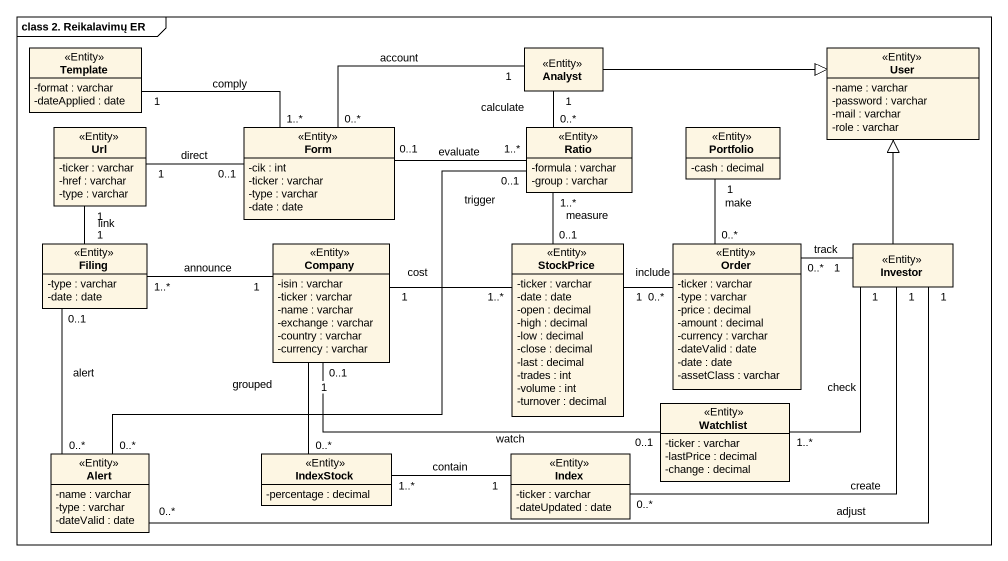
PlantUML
@startuml
mainframe class 2. Reikalavimų ER
hide circle
hide empty members
skinparam classAttributeIconSize 0
class Template <<Entity>> {
  -format : varchar
  -dateApplied : date
}
class Analyst <<Entity>>
class User <<Entity>> {
  -name : varchar
  -password : varchar
  -mail : varchar
  -role : varchar
}
class Url <<Entity>> {
  -ticker : varchar
  -href : varchar
  -type : varchar
}
class Form <<Entity>> {
  -cik : int
  -ticker : varchar
  -type : varchar
  -date : date
}
class Ratio <<Entity>> {
  -formula : varchar
  -group : varchar
}
class Portfolio <<Entity>> {
  -cash : decimal
}
class Filing <<Entity>> {
  -type : varchar
  -date : date
}
class Company <<Entity>> {
  -isin : varchar
  -ticker : varchar
  -name : varchar
  -exchange : varchar
  -country : varchar
  -currency : varchar
}
class StockPrice <<Entity>> {
  -ticker : varchar
  -date : date
  -open : decimal
  -high : decimal
  -low : decimal
  -close : decimal
  -last : decimal
  -trades : int
  -volume : int
  -turnover : decimal
}
class Order <<Entity>> {
  -ticker : varchar
  -type : varchar
  -price : decimal
  -amount : decimal
  -currency : varchar
  -dateValid : date
  -date : date
  -assetClass : varchar
}
class Investor <<Entity>>
class Watchlist <<Entity>> {
  -ticker : varchar
  -lastPrice : decimal
  -change : decimal
}
class Alert <<Entity>> {
  -name : varchar
  -type : varchar
  -dateValid : date
}
class IndexStock <<Entity>> {
  -percentage : decimal
}
class Index <<Entity>> {
  -ticker : varchar
  -dateUpdated : date
}
Template "1" -right- "1..*" Form : comply
Analyst -right-|> User
Analyst "1" -left- "0..*" Form : account
Analyst "1" -- "0..*" Ratio : calculate
Url "1" -right- "0..1" Form : direct
Ratio "1..*" -left- "0..1" Form : evaluate
Filing "1" -up- "1" Url : link
Company "1" -left- "1..*" Filing : announce
Company "1" -right- "1..*" StockPrice : cost
StockPrice "0..1" -up- "1..*" Ratio : measure
StockPrice "1" -right- "0..*" Order : include
Order "0..*" -up- "1" Portfolio : make
Investor -up-|> User
Investor "1" -left- "0..*" Order : track
Investor "1" -- "1..*" Watchlist : check
Investor "1" -left- "0..*" Alert : adjust
Investor "1" -- "0..*" Index : create
Watchlist "0..1" -left- "0..1" Company : watch
Alert "0..*" -up- "0..1" Ratio : trigger
Alert "0..*" -up- "0..1" Filing : alert
IndexStock "0..*" -up- "1" Company : grouped
Index "1" -left- "1..*" IndexStock : contain
@enduml
